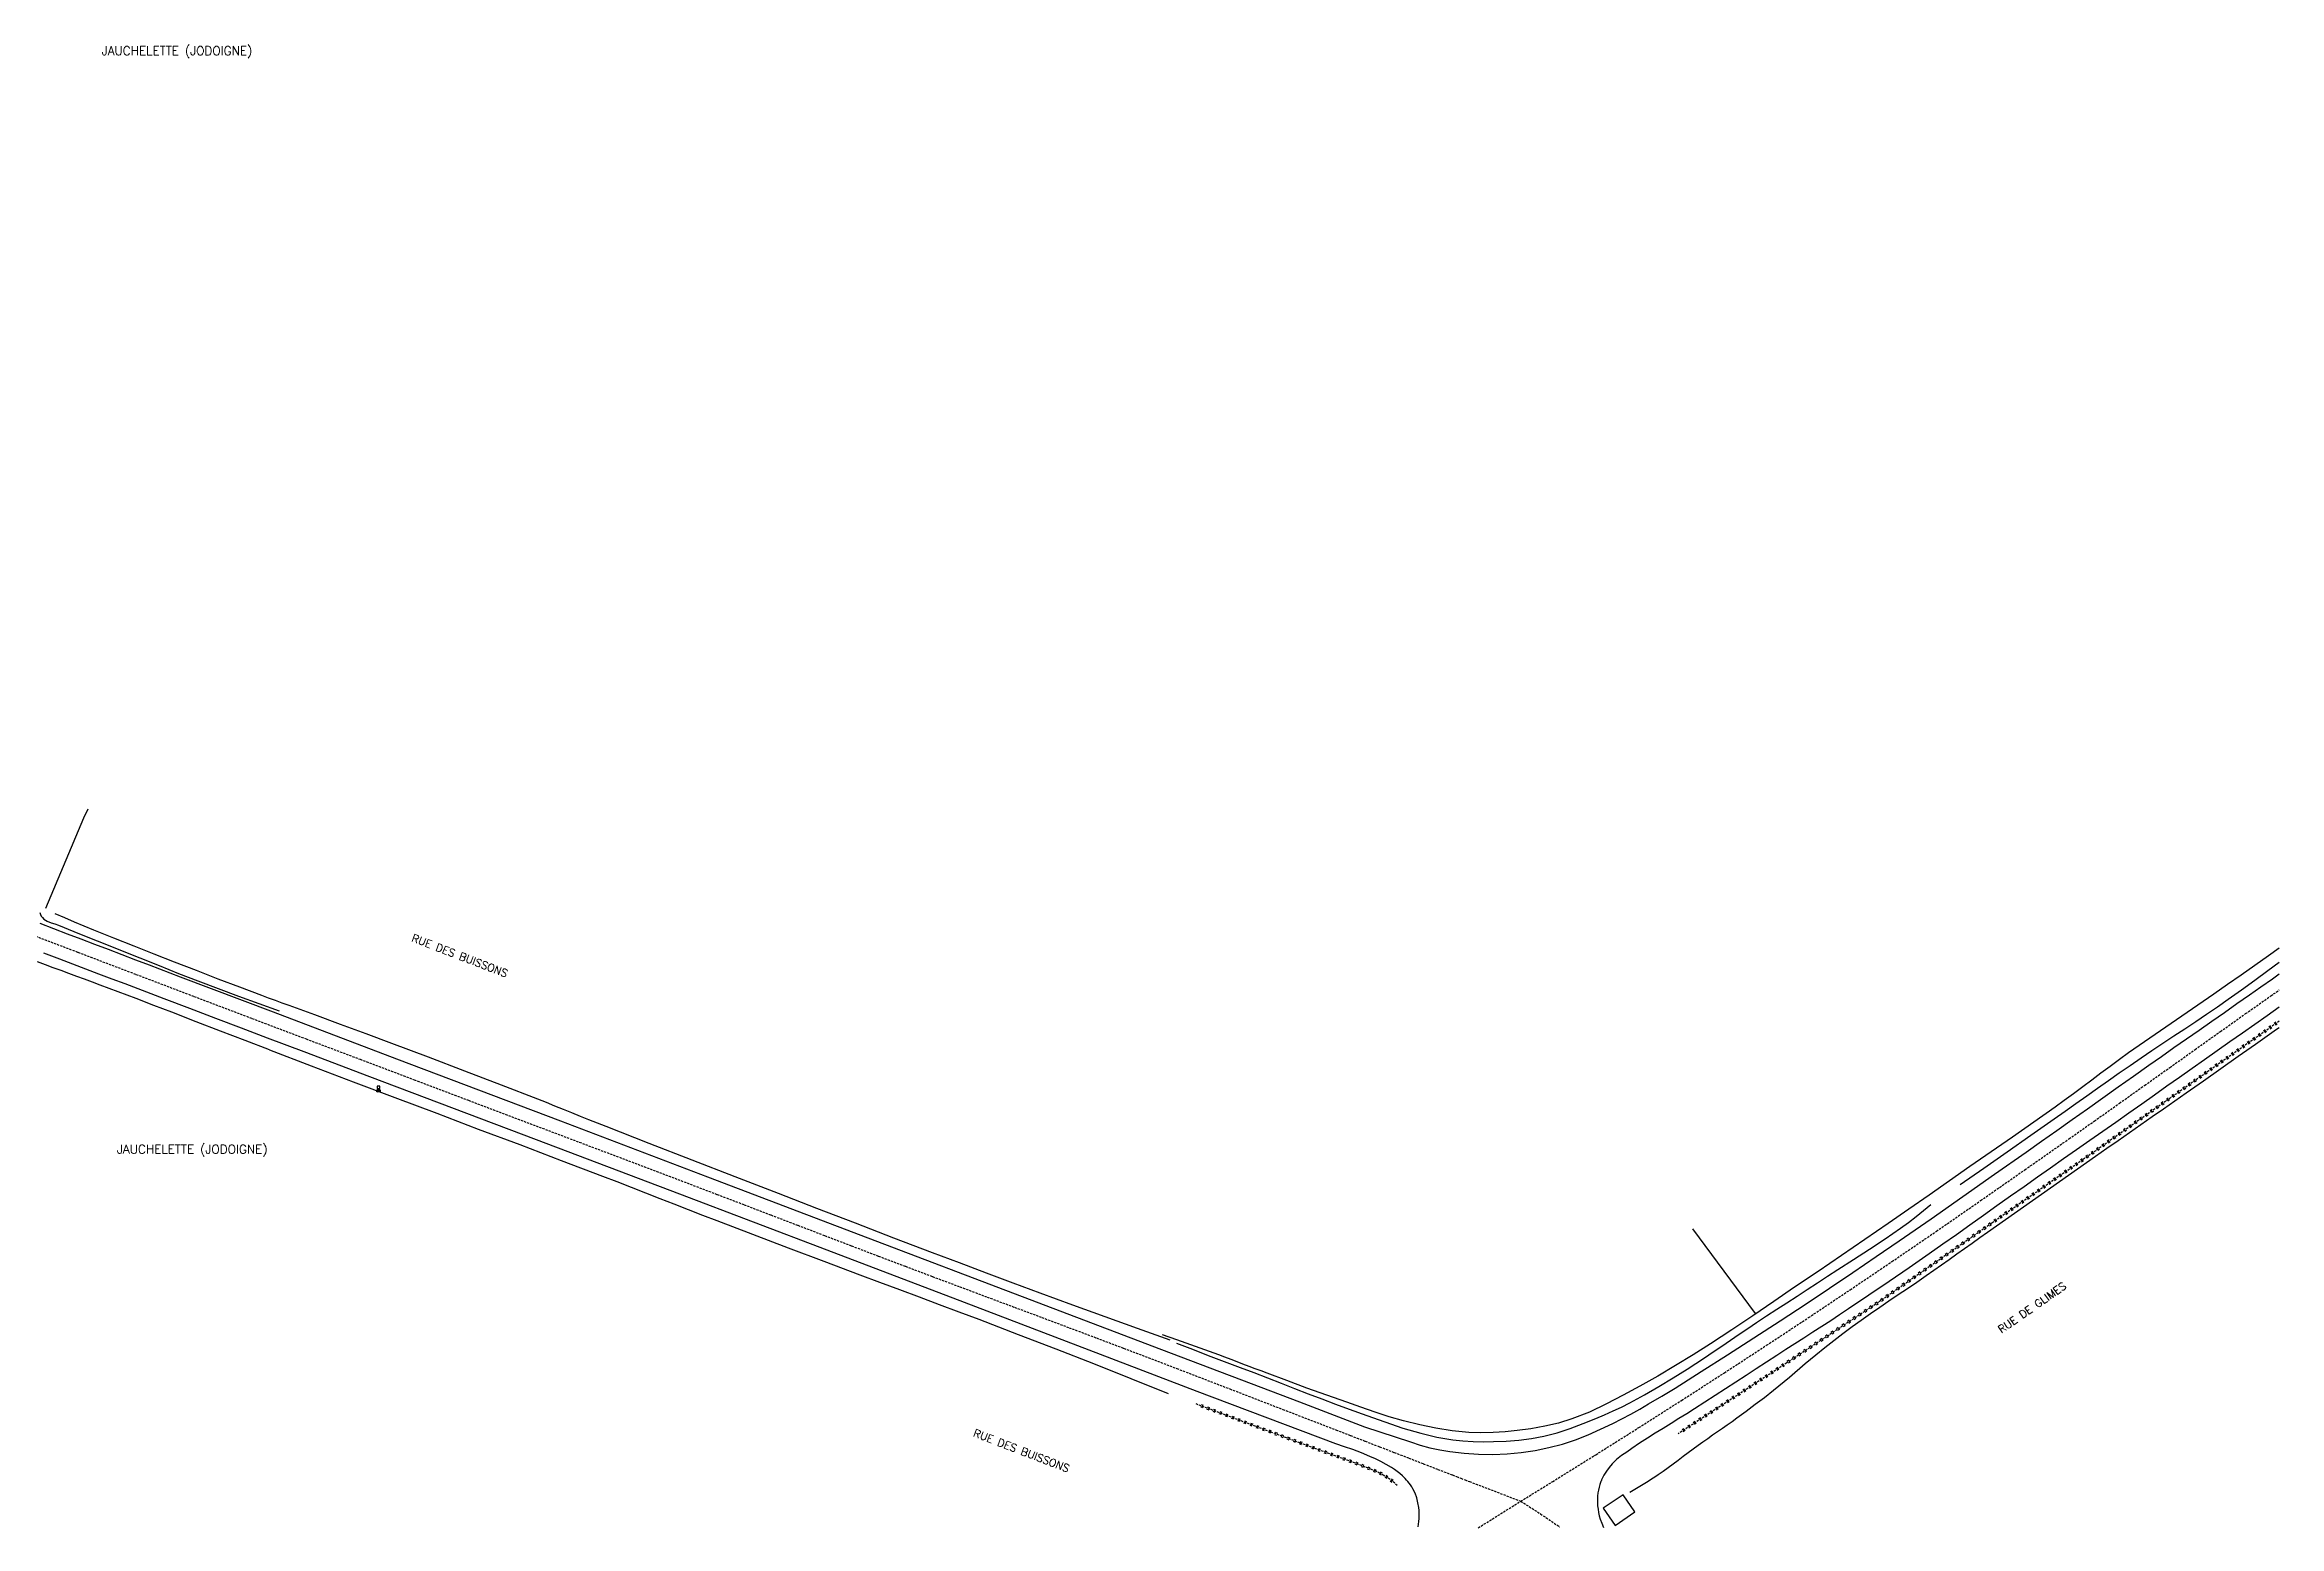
# Model space of a CAD drawing. Header units: millimetres. Extents: x 184000 to 185000, y 152000 to 153021.
# Drawn here: x 184491 to 185000, y 152661 to 152998 of the extents above; entities that cross this region are included whole.
import ezdxf
from ezdxf.enums import TextEntityAlignment as Align

# ---------------------------------------------------------------- set-up
doc = ezdxf.new("R2010")
doc.units = ezdxf.units.MM
doc.linetypes.add('DASHED', pattern=[0.75, 0.5, -0.25])
doc.layers.get('0').update_dxf_attribs({"linetype": 'CONTINUOUS'})
for name, color, linetype in [('W0001', 6, 'DASHED'), ('W0008', 7, 'CONTINUOUS'), ('W0104', 1, 'CONTINUOUS'), ('W0211', 2, 'CONTINUOUS'), ('W0214', 2, 'CONTINUOUS'), ('W0220', 5, 'DASHED'), ('W0330', 7, 'CONTINUOUS'), ('W0438', 7, 'CONTINUOUS'), ('W0980', 7, 'CONTINUOUS'), ('W0989', 7, 'CONTINUOUS')]:
    doc.layers.add(name, color=color, linetype=linetype)
doc.styles.get("Standard").update_dxf_attribs({"font": 'romans.shx', "width": 0.85})

# ---------------------------------------------------------------- blocks, each defined once
blk = doc.blocks.new('T438')
for p, q in [((-0.4, 0.2), (0.4, 0.2)), ((-0.4, -0.2), (-0.4, 0.2)), ((0.15, 1.1), (-0.3, 1.1)), ((-0.3, 1.1), (-0.3, 0.5)), ((-0.3, 0.5), (0.15, 0.5)), ((0.3, 0.65), (0.3, 0.95)), ((0.4, 0.2), (0.4, -0.2))]:
    blk.add_line(p, q)
at = {"flags": 128}
for points in [[(-0.4, -0.2), (0.4, 0.2)], [(0.4, -0.2), (-0.4, -0.2)]]:
    blk.add_lwpolyline(points, dxfattribs=at)
for centre, major_axis, start_param, end_param in [((0.15, 0.95), (0.106, -0.106), 0.785398, 2.356194), ((0.15, 0.65), (0.106, 0.106), 3.926991, 5.497787)]:
    blk.add_ellipse(centre, major_axis=major_axis, ratio=1, start_param=start_param, end_param=end_param)
blk = doc.blocks.new('t220o')
at = {"color": 0, "linetype": 'Continuous'}
for p, q in [((-0.25, 0.25), (0.25, 0.25)), ((-0.25, -0.25), (0.25, -0.25))]:
    blk.add_line(p, q, dxfattribs=at)

msp = doc.modelspace()

# ---------------------------------------------------------------- linework, layer by layer
at = {"layer": 'W0001'}
for points in [[(184485.79, 152796.56), (184498.99, 152791.52), (184512.19, 152786.5), (184525.39, 152781.48), (184538.59, 152776.46), (184550.9, 152771.8), (184563.21, 152767.15), (184575.52, 152762.49), (184587.83, 152757.83), (184600.45, 152753.05), (184613.08, 152748.28), (184625.7, 152743.51), (184638.32, 152738.72), (184644.45, 152736.38), (184650.57, 152734.05), (184656.68, 152731.7), (184662.8, 152729.36), (184668.92, 152727.01), (184675.04, 152724.67), (184681.16, 152722.34), (184687.29, 152720.01), (184693.49, 152717.67), (184699.71, 152715.34), (184705.92, 152713.01), (184712.14, 152710.69), (184718.35, 152708.37), (184724.56, 152706.04), (184730.77, 152703.71), (184736.98, 152701.36), (184749.07, 152696.74), (184761.15, 152692.09), (184773.22, 152687.42), (184785.3, 152682.76), (184788.61, 152681.48), (184791.92, 152680.19), (184795.23, 152678.91), (184798.54, 152677.63), (184801.85, 152676.35), (184805.17, 152675.06), (184808.48, 152673.78), (184811.79, 152672.5), (184812.77, 152672.13), (184813.74, 152671.75), (184814.72, 152671.38), (184815.69, 152671)], [(184834.62, 152671), (184844.44, 152677.12), (184854.23, 152683.29), (184863.99, 152689.51), (184873.72, 152695.78), (184883.3, 152702.03), (184892.85, 152708.33), (184902.36, 152714.69), (184911.84, 152721.1), (184921.96, 152728.01), (184932.03, 152734.99), (184942.09, 152742.01), (184952.13, 152749.04), (184957.89, 152753.09), (184963.63, 152757.16), (184969.37, 152761.24), (184975.11, 152765.32), (184980.84, 152769.4), (184986.58, 152773.48), (184992.33, 152777.55), (184998.08, 152781.61), (185000, 152782.95)], [(184815.69, 152671), (184827.36, 152666.52)], [(184827.36, 152666.52), (184834.62, 152671)], [(184817.7, 152660.46), (184827.36, 152666.52)], [(184827.36, 152666.52), (184831.85, 152663.64), (184836.26, 152660.65)]]:
    msp.add_lwpolyline(points, dxfattribs=at)
at = {"layer": 'W0008'}
for points in [[(184490.32, 152798.13), (184493.43, 152796.94), (184496.54, 152795.76), (184499.65, 152794.57), (184502.76, 152793.38), (184505.87, 152792.2), (184508.98, 152791.01), (184512.09, 152789.82), (184515.2, 152788.64), (184522.24, 152785.96), (184529.29, 152783.29), (184536.34, 152780.62), (184543.4, 152777.95)], [(184542.12, 152771.97), (184536.24, 152774.21), (184530.36, 152776.45), (184524.48, 152778.69), (184518.59, 152780.93), (184515.63, 152782.06), (184512.66, 152783.18), (184509.69, 152784.31), (184506.73, 152785.43), (184503.76, 152786.56), (184500.79, 152787.69), (184497.83, 152788.82), (184494.86, 152789.95), (184491.25, 152791.33)], [(184868.43, 152696.07), (184874.43, 152699.88), (184880.4, 152703.71), (184886.36, 152707.58), (184892.29, 152711.48), (184897.62, 152715.03), (184902.93, 152718.62), (184908.22, 152722.22), (184913.5, 152725.85), (184920.74, 152730.86), (184927.97, 152735.9), (184935.18, 152740.97), (184942.38, 152746.03), (184945.88, 152748.5), (184949.37, 152750.97), (184952.86, 152753.44), (184956.34, 152755.91), (184959.83, 152758.39), (184963.32, 152760.86), (184966.81, 152763.33), (184970.3, 152765.79), (184973.16, 152767.8), (184976.03, 152769.81), (184978.89, 152771.82), (184981.76, 152773.82), (184984.63, 152775.82), (184987.5, 152777.83), (184990.36, 152779.84), (184993.22, 152781.85), (184995.82, 152783.68), (184998.42, 152785.51), (185000, 152786.63)], [(184543.4, 152777.95), (184571.51, 152767.25), (184608.79, 152753.13), (184642.3, 152740.36), (184678.72, 152726.51), (184713.89, 152713.14), (184745.57, 152701.06), (184777, 152689.17), (184791.77, 152683.48), (184802.29, 152680.05)], [(185000, 152778.99), (184997.2, 152777.04), (184994.41, 152775.08), (184991.61, 152773.12), (184988.74, 152771.11), (184985.88, 152769.09), (184983.01, 152767.07), (184980.15, 152765.05), (184977.28, 152763.02), (184974.42, 152761), (184971.56, 152758.98), (184968.69, 152756.96), (184965.73, 152754.88), (184962.76, 152752.8), (184959.8, 152750.72), (184956.84, 152748.64), (184953.87, 152746.56), (184950.91, 152744.48), (184947.95, 152742.4), (184944.99, 152740.32), (184941.9, 152738.14), (184938.82, 152735.95), (184935.74, 152733.76), (184932.67, 152731.57), (184929.59, 152729.39), (184926.5, 152727.2), (184923.41, 152725.03), (184920.32, 152722.87), (184915.75, 152719.7), (184911.17, 152716.54), (184906.57, 152713.41), (184901.96, 152710.3), (184899.93, 152708.96), (184897.9, 152707.63), (184895.86, 152706.31), (184893.81, 152704.99), (184891.77, 152703.68), (184889.72, 152702.36), (184887.68, 152701.05), (184885.64, 152699.73), (184883.3, 152698.21), (184880.96, 152696.68), (184878.63, 152695.16), (184876.29, 152693.63), (184873.95, 152692.11), (184871.61, 152690.59), (184869.27, 152689.08), (184866.93, 152687.57), (184865.15, 152686.43), (184863.35, 152685.32), (184861.56, 152684.22), (184859.76, 152683.11), (184857.96, 152682), (184856.18, 152680.87), (184854.42, 152679.71), (184852.67, 152678.52), (184851.5, 152677.71), (184850.32, 152676.9), (184849.18, 152676.02), (184848.14, 152675.03), (184847.46, 152674.23), (184846.84, 152673.37), (184846.3, 152672.47), (184845.83, 152671.54), (184845.77, 152671.41), (184845.71, 152671.27), (184845.65, 152671.14), (184845.6, 152671)], [(184550.44, 152768.86), (184542.12, 152771.97)], [(184785.24, 152679.56), (184753.73, 152691.51), (184731.69, 152699.96), (184700.76, 152711.77), (184669.49, 152723.66), (184635.93, 152736.44), (184603.37, 152748.78), (184565.44, 152763.14), (184550.44, 152768.86)], [(184802.29, 152680.05), (184804.47, 152679.32), (184806.69, 152678.7), (184808.93, 152678.2), (184811.2, 152677.82), (184814.46, 152677.43), (184817.74, 152677.2), (184821.02, 152677.15), (184824.3, 152677.28), (184827.48, 152677.59), (184830.63, 152678.07), (184833.75, 152678.72), (184836.84, 152679.54), (184839.78, 152680.51), (184842.67, 152681.66), (184845.5, 152682.92), (184848.3, 152684.24), (184850.37, 152685.27), (184852.41, 152686.37), (184854.43, 152687.51), (184856.43, 152688.67), (184859.47, 152690.46), (184862.48, 152692.29), (184865.47, 152694.16), (184868.43, 152696.07)], [(184801.66, 152671), (184801.36, 152671.33), (184801.05, 152671.66), (184800.73, 152671.97), (184800.41, 152672.29), (184799.83, 152672.81), (184799.22, 152673.3), (184798.59, 152673.76), (184797.94, 152674.19), (184796.75, 152674.9), (184795.52, 152675.55), (184794.27, 152676.15), (184793, 152676.72), (184791.09, 152677.52), (184789.16, 152678.26), (184787.21, 152678.94), (184785.24, 152679.56)], [(184803.99, 152660.66), (184804.1, 152661.29), (184804.18, 152661.91), (184804.23, 152662.55), (184804.25, 152663.18), (184804.24, 152663.81), (184804.2, 152664.44), (184804.14, 152665.07), (184803.96, 152666.18), (184803.69, 152667.27), (184803.31, 152668.34), (184802.83, 152669.36), (184802.57, 152669.8), (184802.29, 152670.22), (184801.98, 152670.62), (184801.66, 152671)], [(184845.6, 152671), (184845.37, 152670.36), (184845.19, 152669.72), (184845.03, 152669.06), (184844.92, 152668.4), (184844.83, 152667.67), (184844.8, 152666.95), (184844.82, 152666.22), (184844.86, 152665.5), (184844.95, 152664.72), (184845.07, 152663.95), (184845.24, 152663.19), (184845.45, 152662.44), (184845.78, 152661.49), (184846.16, 152660.56)]]:
    msp.add_lwpolyline(points, dxfattribs=at)
at = {"layer": 'W0104'}
msp.add_lwpolyline([(184850.66, 152668), (184846.15, 152664.91), (184848.83, 152660.99), (184853.34, 152664.08), (184850.66, 152668)], close=True, dxfattribs=at)
at = {"layer": 'W0211'}
for points in [[(184490.32, 152800.58), (184490.44, 152800.16), (184490.64, 152799.77), (184490.89, 152799.41), (184491.2, 152799.09), (184491.98, 152798.58), (184492.85, 152798.24), (184493.73, 152797.97), (184494.58, 152797.68), (184498.08, 152796.25), (184501.6, 152794.84), (184505.12, 152793.44), (184508.64, 152792.04), (184513.05, 152790.27), (184517.46, 152788.49), (184521.87, 152786.73), (184526.3, 152785.01), (184530.9, 152783.26), (184535.51, 152781.54), (184540.13, 152779.85), (184544.75, 152778.19)], [(185000, 152792.47), (184997.55, 152790.74), (184994.45, 152788.54), (184991.34, 152786.35), (184988.23, 152784.16), (184985.12, 152781.98), (184982.69, 152780.3), (184980.26, 152778.64), (184977.83, 152776.98), (184975.39, 152775.32), (184972.96, 152773.66), (184970.53, 152771.99), (184968.11, 152770.31), (184965.71, 152768.61), (184963.6, 152767.09), (184961.5, 152765.55), (184959.41, 152763.99), (184957.33, 152762.43), (184955.25, 152760.87), (184953.16, 152759.31), (184951.07, 152757.76), (184948.96, 152756.24), (184944.15, 152752.82), (184939.31, 152749.45), (184934.45, 152746.09), (184929.6, 152742.73), (184924.96, 152739.49), (184920.31, 152736.25), (184915.66, 152733.02), (184911, 152729.79), (184905.69, 152726.14), (184900.36, 152722.5), (184895.03, 152718.86), (184889.69, 152715.24), (184884.93, 152712), (184880.17, 152708.74), (184875.38, 152705.52), (184870.55, 152702.38), (184866.59, 152699.88), (184862.6, 152697.41), (184858.57, 152695.01), (184854.47, 152692.72), (184850.69, 152690.68), (184846.88, 152688.67), (184842.98, 152686.82), (184838.96, 152685.26), (184835.91, 152684.33), (184832.81, 152683.6), (184829.67, 152683.04), (184826.53, 152682.6), (184823.79, 152682.31), (184821.05, 152682.13), (184818.3, 152682.09), (184815.55, 152682.19), (184811.78, 152682.58), (184808.05, 152683.18), (184804.35, 152683.95), (184800.68, 152684.82), (184797.41, 152685.74), (184794.19, 152686.79), (184790.99, 152687.92), (184787.79, 152689.04), (184783.23, 152690.65), (184778.69, 152692.3), (184774.15, 152693.98), (184769.62, 152695.67), (184768.25, 152696.18), (184766.88, 152696.7), (184765.51, 152697.23), (184764.14, 152697.75), (184762.78, 152698.28), (184761.41, 152698.8), (184760.04, 152699.32), (184758.67, 152699.83), (184755.47, 152700.99), (184752.26, 152702.14), (184749.05, 152703.28), (184745.83, 152704.39)]]:
    msp.add_lwpolyline(points, dxfattribs=at)
at = {"layer": 'W0214'}
for points in [[(184927.38, 152738.65), (184932.73, 152742.39), (184938.08, 152746.12), (184943.42, 152749.86), (184948.77, 152753.61), (184951.24, 152755.34), (184953.71, 152757.08), (184956.18, 152758.82), (184958.65, 152760.57), (184961.12, 152762.31), (184963.59, 152764.04), (184966.07, 152765.77), (184968.55, 152767.48), (184971.02, 152769.17), (184973.51, 152770.83), (184976, 152772.48), (184978.49, 152774.13), (184980.98, 152775.78), (184983.46, 152777.45), (184985.93, 152779.12), (184988.39, 152780.83), (184991.41, 152782.97), (184994.41, 152785.15), (184997.39, 152787.35), (185000, 152789.29)], [(184748.98, 152702.48), (184752.61, 152701.11), (184756.25, 152699.74), (184759.89, 152698.36), (184763.53, 152696.98), (184766.62, 152695.8), (184769.71, 152694.6), (184772.8, 152693.39), (184775.89, 152692.19), (184778.98, 152690.99), (184782.08, 152689.81), (184785.19, 152688.65), (184788.3, 152687.51), (184792.35, 152686.04), (184796.4, 152684.57), (184800.49, 152683.19), (184804.62, 152681.98), (184806.42, 152681.53), (184808.22, 152681.13), (184810.04, 152680.79), (184811.87, 152680.53), (184814.19, 152680.29), (184816.52, 152680.14), (184818.85, 152680.08), (184821.19, 152680.1), (184824.06, 152680.22), (184826.93, 152680.43), (184829.79, 152680.78), (184832.62, 152681.31), (184835.66, 152682.11), (184838.63, 152683.11), (184841.56, 152684.23), (184844.46, 152685.39), (184846.42, 152686.2), (184848.37, 152687.07), (184850.29, 152687.97), (184852.19, 152688.93), (184855.51, 152690.73), (184858.78, 152692.63), (184862.01, 152694.59), (184865.21, 152696.58), (184867.22, 152697.87), (184869.2, 152699.17), (184871.18, 152700.5), (184873.15, 152701.84), (184875.11, 152703.19), (184877.07, 152704.53), (184879.04, 152705.87), (184881.02, 152707.19), (184883.32, 152708.71), (184885.63, 152710.22), (184887.95, 152711.73), (184890.26, 152713.24), (184892.58, 152714.74), (184894.89, 152716.25), (184897.2, 152717.76), (184899.51, 152719.27), (184903.11, 152721.6), (184906.72, 152723.92), (184910.3, 152726.27), (184913.82, 152728.72), (184915.59, 152730.02), (184917.32, 152731.35), (184919.04, 152732.71), (184920.72, 152734.12)]]:
    msp.add_lwpolyline(points, dxfattribs=at)
at = {"layer": 'W0220'}
for points in [[(185000, 152775.83), (184983.94, 152764.51), (184955.32, 152744.29), (184934.54, 152729.82), (184908.78, 152711.81), (184887.89, 152698.01), (184872.22, 152687.78), (184863.17, 152681.87)], [(184753.38, 152688.74), (184756.81, 152687.45), (184760.24, 152686.16), (184763.67, 152684.87), (184767.1, 152683.59), (184770.42, 152682.34), (184773.75, 152681.1), (184777.08, 152679.86), (184780.41, 152678.62), (184781.88, 152678.08), (184783.35, 152677.55), (184784.82, 152677.02), (184786.29, 152676.49), (184787.76, 152675.96), (184789.23, 152675.41), (184790.69, 152674.85), (184792.14, 152674.27), (184793.13, 152673.88), (184794.12, 152673.48), (184795.09, 152673.05), (184796.03, 152672.56), (184796.63, 152672.2), (184797.2, 152671.82), (184797.77, 152671.42), (184798.31, 152671)], [(184798.31, 152671), (184799.26, 152670.19)]]:
    msp.add_lwpolyline(points, dxfattribs=at)
at = {"layer": 'W0330'}
for points in [[(184501.22, 152824.11), (184500.25, 152822.04), (184491.57, 152801.52)], [(184493.74, 152800.37), (184495.92, 152799.43), (184498.11, 152798.49), (184500.3, 152797.57), (184502.49, 152796.66), (184507.08, 152794.8), (184511.68, 152792.96), (184516.28, 152791.15), (184520.89, 152789.35), (184525.85, 152787.42), (184530.81, 152785.51), (184535.78, 152783.62), (184540.76, 152781.74), (184542.3, 152781.17), (184543.85, 152780.59), (184545.4, 152780.03), (184546.95, 152779.47)], [(184542.56, 152769.28), (184537.01, 152771.43), (184531.46, 152773.57), (184525.9, 152775.71), (184520.35, 152777.85), (184516.27, 152779.41), (184512.2, 152780.97), (184508.12, 152782.53), (184504.04, 152784.07), (184502.26, 152784.73), (184500.48, 152785.39), (184498.7, 152786.04), (184496.92, 152786.7), (184495.13, 152787.35), (184493.35, 152788), (184491.57, 152788.66), (184489.79, 152789.32)], [(184546.95, 152779.47), (184552.82, 152777.33), (184558.68, 152775.18), (184564.53, 152773.01), (184570.38, 152770.82), (184578.69, 152767.68), (184586.99, 152764.53), (184595.28, 152761.34), (184603.56, 152758.12), (184605.51, 152757.36), (184607.45, 152756.58), (184609.39, 152755.8), (184611.33, 152755.01), (184613.27, 152754.23), (184615.21, 152753.45), (184617.16, 152752.67), (184619.1, 152751.9), (184628.89, 152748.06), (184638.7, 152744.25), (184648.51, 152740.47), (184658.32, 152736.68), (184667.09, 152733.29), (184675.86, 152729.9), (184684.63, 152726.53), (184693.41, 152723.18), (184699.53, 152720.86), (184705.65, 152718.55), (184711.78, 152716.25), (184717.92, 152713.97), (184725.3, 152711.26), (184732.69, 152708.56), (184740.09, 152705.89), (184747.5, 152703.24)], [(185000, 152774.35), (184999.38, 152773.91), (184994.59, 152770.55), (184990.64, 152767.77), (184986.69, 152764.99), (184982.74, 152762.21), (184978.78, 152759.43), (184976.21, 152757.63), (184973.64, 152755.83), (184971.06, 152754.02), (184968.49, 152752.22), (184965.91, 152750.42), (184963.34, 152748.62), (184960.77, 152746.82), (184958.19, 152745.02), (184952.03, 152740.69), (184945.87, 152736.37), (184939.71, 152732.04), (184933.55, 152727.7), (184931.81, 152726.47), (184930.06, 152725.23), (184928.32, 152723.99), (184926.58, 152722.75), (184924.83, 152721.52), (184923.09, 152720.28), (184921.34, 152719.05), (184919.59, 152717.82), (184917.5, 152716.36), (184915.39, 152714.92), (184913.27, 152713.49), (184911.16, 152712.06), (184909.05, 152710.62), (184906.95, 152709.16), (184904.86, 152707.69), (184902.79, 152706.2), (184900.69, 152704.63), (184898.62, 152703.04), (184896.56, 152701.42), (184894.52, 152699.78), (184893.3, 152698.78), (184892.09, 152697.78), (184890.89, 152696.76), (184889.7, 152695.73), (184888.5, 152694.71), (184887.3, 152693.69), (184886.08, 152692.69), (184884.86, 152691.7), (184882.81, 152690.09), (184880.74, 152688.52), (184878.66, 152686.96), (184876.56, 152685.42), (184875.47, 152684.63), (184874.36, 152683.84), (184873.25, 152683.07), (184872.14, 152682.3), (184871.03, 152681.53), (184869.92, 152680.75), (184868.81, 152679.98), (184867.71, 152679.19), (184866.57, 152678.36), (184865.44, 152677.52), (184864.32, 152676.67), (184863.19, 152675.82), (184862.07, 152674.97), (184860.94, 152674.13), (184859.79, 152673.31), (184858.63, 152672.51), (184858.07, 152672.12), (184857.5, 152671.74), (184856.92, 152671.37), (184856.35, 152671)], [(184542.56, 152769.28), (184552.08, 152765.67), (184561.6, 152762.06), (184571.12, 152758.45), (184580.64, 152754.85), (184590.07, 152751.28), (184599.52, 152747.72), (184608.95, 152744.14), (184618.38, 152740.54), (184621.63, 152739.29), (184624.89, 152738.02), (184628.14, 152736.75), (184631.38, 152735.48), (184634.63, 152734.21), (184637.88, 152732.94), (184641.14, 152731.68), (184644.39, 152730.42), (184652.51, 152727.32), (184660.64, 152724.24), (184668.77, 152721.17), (184676.9, 152718.1), (184681.41, 152716.41), (184685.93, 152714.72), (184690.45, 152713.03), (184694.96, 152711.34), (184699.48, 152709.66), (184703.99, 152707.96), (184708.5, 152706.25), (184713, 152704.52), (184721.56, 152701.21), (184730.09, 152697.86), (184738.61, 152694.47), (184747.12, 152691.05)], [(184880.82, 152709.28), (184866.51, 152728.58)], [(184856.35, 152671), (184852.22, 152668.51)]]:
    msp.add_lwpolyline(points, dxfattribs=at)

# ---------------------------------------------------------------- block references
at = {"layer": 'W0220'}
for p, rotation in [((184999.18, 152775.25), 215.1743497691099), ((184991.83, 152770.07), 215.1743497691099), ((184993.05, 152770.93), 215.1743497691099), ((184994.28, 152771.79), 215.1743497691099), ((184995.51, 152772.66), 215.1743497691099), ((184996.73, 152773.52), 215.1743497691099), ((184997.96, 152774.39), 215.1743497691099), ((184984.47, 152764.88), 215.1743497691099), ((184985.7, 152765.75), 215.1743497691099), ((184986.92, 152766.61), 215.1743497691099), ((184988.15, 152767.47), 215.1743497691099), ((184989.37, 152768.34), 215.1743497691099), ((184990.6, 152769.2), 215.1743497691099), ((184978.34, 152760.56), 215.2395321910103), ((184979.57, 152761.42), 215.2395321910103), ((184980.79, 152762.29), 215.2395321910103), ((184982.02, 152763.15), 215.2395321910103), ((184983.24, 152764.02), 215.2395321910103), ((184970.99, 152755.36), 215.2395321910103), ((184972.22, 152756.23), 215.2395321910103), ((184973.44, 152757.09), 215.2395321910103), ((184974.67, 152757.96), 215.2395321910103), ((184975.89, 152758.82), 215.2395321910103), ((184977.12, 152759.69), 215.2395321910103), ((184963.64, 152750.17), 215.2395321910103), ((184964.87, 152751.03), 215.2395321910103), ((184966.09, 152751.9), 215.2395321910103), ((184967.32, 152752.77), 215.2395321910103), ((184968.54, 152753.63), 215.2395321910103), ((184969.77, 152754.5), 215.2395321910103), ((184956.29, 152744.98), 215.2395321910103), ((184957.52, 152745.84), 215.2395321910103), ((184958.74, 152746.71), 215.2395321910103), ((184959.97, 152747.57), 215.2395321910103), ((184961.19, 152748.44), 215.2395321910103), ((184962.42, 152749.3), 215.2395321910103), ((184948.91, 152739.83), 214.8556273552511), ((184950.14, 152740.68), 214.8556273552511), ((184951.37, 152741.54), 214.8556273552511), ((184952.6, 152742.4), 214.8556273552511), ((184953.83, 152743.26), 214.8556273552511), ((184955.07, 152744.11), 214.8556273552511), ((184941.53, 152734.68), 214.8556273552511), ((184942.76, 152735.54), 214.8556273552511), ((184943.99, 152736.4), 214.8556273552511), ((184945.22, 152737.25), 214.8556273552511), ((184946.45, 152738.11), 214.8556273552511), ((184947.68, 152738.97), 214.8556273552511), ((184934.14, 152729.54), 214.9548973220867), ((184935.37, 152730.4), 214.8556273552511), ((184936.6, 152731.25), 214.8556273552511), ((184937.83, 152732.11), 214.8556273552511), ((184939.06, 152732.97), 214.8556273552511), ((184940.29, 152733.83), 214.8556273552511), ((184926.76, 152724.38), 214.9548973220867), ((184927.99, 152725.24), 214.9548973220867), ((184929.22, 152726.1), 214.9548973220867), ((184930.45, 152726.96), 214.9548973220867), ((184931.68, 152727.82), 214.9548973220867), ((184932.91, 152728.68), 214.9548973220867), ((184919.39, 152719.23), 214.9548973220867), ((184920.62, 152720.08), 214.9548973220867), ((184921.85, 152720.94), 214.9548973220867), ((184923.08, 152721.8), 214.9548973220867), ((184924.31, 152722.66), 214.9548973220867), ((184925.54, 152723.52), 214.9548973220867), ((184912.01, 152714.07), 214.9548973220867), ((184913.24, 152714.93), 214.9548973220867), ((184914.47, 152715.79), 214.9548973220867), ((184915.7, 152716.65), 214.9548973220867), ((184916.93, 152717.51), 214.9548973220867), ((184918.16, 152718.37), 214.9548973220867), ((184904.56, 152709.02), 213.4544331465827), ((184905.81, 152709.85), 213.4544331465827), ((184907.06, 152710.68), 213.4544331465827), ((184908.32, 152711.5), 213.4544331465827), ((184909.55, 152712.35), 214.9548973220867), ((184910.78, 152713.21), 214.9548973220867), ((184897.05, 152704.06), 213.4544331465827), ((184898.3, 152704.89), 213.4544331465827), ((184899.55, 152705.71), 213.4544331465827), ((184900.81, 152706.54), 213.4544331465827), ((184902.06, 152707.37), 213.4544331465827), ((184903.31, 152708.2), 213.4544331465827), ((184889.54, 152699.1), 213.4544331465827), ((184890.79, 152699.93), 213.4544331465827), ((184892.05, 152700.75), 213.4544331465827), ((184893.3, 152701.58), 213.4544331465827), ((184894.55, 152702.41), 213.4544331465827), ((184895.8, 152703.23), 213.4544331465827), ((184882.01, 152694.17), 213.1232724103992), ((184883.27, 152694.99), 213.1232724103992), ((184884.52, 152695.81), 213.1232724103992), ((184885.78, 152696.63), 213.1232724103992), ((184887.04, 152697.45), 213.1232724103992), ((184888.29, 152698.27), 213.4544331465827), ((184874.47, 152689.25), 213.1232724103992), ((184875.73, 152690.07), 213.1232724103992), ((184876.99, 152690.89), 213.1232724103992), ((184878.24, 152691.71), 213.1232724103992), ((184879.5, 152692.53), 213.1232724103992), ((184880.76, 152693.35), 213.1232724103992), ((184754.78, 152688.21), 339.3582307229011), ((184756.19, 152687.68), 339.3582307229011), ((184757.59, 152687.15), 339.3927787177099), ((184758.99, 152686.63), 339.3927787177099), ((184760.4, 152686.1), 339.4273258147531), ((184761.8, 152685.57), 339.4273258147531), ((184763.21, 152685.04), 339.4273258147531), ((184764.61, 152684.52), 339.4618720126871), ((184766.02, 152683.99), 339.4618720126871), ((184767.42, 152683.47), 339.4984105247527), ((184865.68, 152683.51), 213.1402167290547), ((184866.94, 152684.33), 213.1402167290547), ((184868.19, 152685.15), 213.1402167290547), ((184869.45, 152685.97), 213.1402167290547), ((184870.71, 152686.79), 213.1402167290547), ((184871.96, 152687.61), 213.1402167290547), ((184873.22, 152688.43), 213.1232724103992), ((184768.83, 152682.94), 339.4984105247527), ((184770.23, 152682.42), 339.4984105247527), ((184771.64, 152681.89), 339.5349075819174), ((184773.04, 152681.37), 339.5349075819174), ((184774.45, 152680.84), 339.5664937922661), ((184775.85, 152680.32), 339.5664937922661), ((184777.26, 152679.79), 339.593169154633), ((184778.66, 152679.27), 339.593169154633), ((184780.07, 152678.75), 339.593169154633), ((184864.43, 152682.69), 213.1402167290547), ((184781.48, 152678.23), 339.7910569444134), ((184782.89, 152677.72), 340.0945549774109), ((184784.3, 152677.21), 340.2347660025603), ((184785.71, 152676.7), 340.2116833822614), ((184787.12, 152676.19), 340.0015197309318), ((184788.53, 152675.67), 339.604328313057), ((184789.93, 152675.14), 339.0439858479883), ((184791.33, 152674.6), 338.3205188131881), ((184792.72, 152674.04), 338.2484420363639), ((184794.11, 152673.48), 338.1162022652929), ((184795.47, 152672.85), 332.2747292461519), ((184796.77, 152672.1), 326.7371351465312), ((184798, 152671.24), 322.4757810334233)]:
    msp.add_blockref('t220o', p, dxfattribs=dict(at, rotation=rotation))
at = {"layer": 'W0438'}
msp.add_blockref('T438', (184567.4, 152759.97), dxfattribs=at)

# ---------------------------------------------------------------- texts
at = {"layer": 'W0980'}
for p in [(184521.52, 152996.69), (184524.99, 152746.54)]:
    msp.add_text('JAUCHELETTE (JODOIGNE)', height=2, dxfattribs=at).set_placement(p, align=Align.MIDDLE)
at = {"layer": 'W0989'}
for s, rotation, p in [('RUE DES BUISSONS', 338.949, (184585.89, 152790.75)), ('RUE DE GLIMES', 34.9506, (184943.74, 152710.62)), ('RUE DES BUISSONS', 338.949, (184713.73, 152678.02))]:
    msp.add_text(s, height=1.75, rotation=rotation, dxfattribs=at).set_placement(p, align=Align.MIDDLE_CENTER)

doc.saveas('drawing.dxf')
